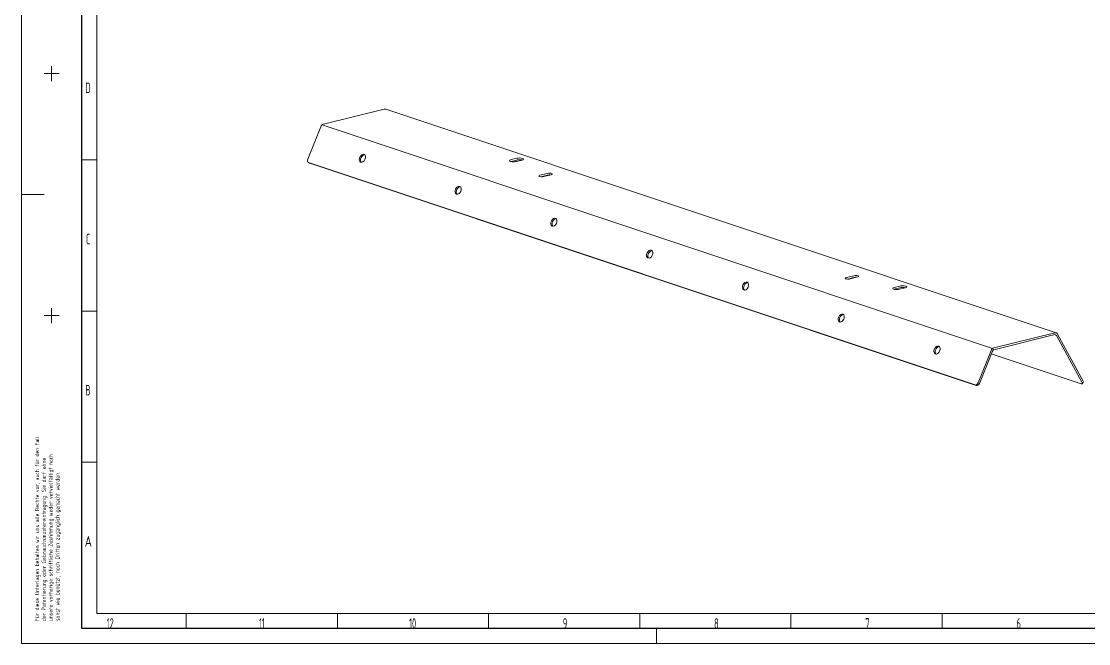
# Model space of a CAD drawing. Header units: millimetres. Extents: x 0 to 594, y 0 to 420.
# Drawn here: x 0 to 352.9, y 0 to 205.8 of the extents above; entities that cross this region are included whole.
import ezdxf
from ezdxf.lldxf.tags import DXFTag

# ---------------------------------------------------------------- set-up
doc = ezdxf.new("R2010")
doc.units = ezdxf.units.MM
doc.layers.add('1', color=7, linetype='Continuous', true_color=0xffffff)
doc.layers.add('256', color=7, linetype='Continuous', true_color=0xffffff)
doc.styles.add('iso-1', font='isocp.shx')
tags = doc.linetypes.add('DASHED', pattern=[25.72, 12.86, -12.86]).pattern_tags.tags
tags[6:7] = [DXFTag(74, 4), DXFTag(75, 0), DXFTag(340, '0'), DXFTag(46, 0.0), DXFTag(50, 0.0), DXFTag(44, 0.0), DXFTag(45, 0.0)]
tags[4:5] = [DXFTag(74, 4), DXFTag(75, 0), DXFTag(340, '0'), DXFTag(46, 0.0), DXFTag(50, 0.0), DXFTag(44, 0.0), DXFTag(45, 0.0)]

msp = doc.modelspace()

# ---------------------------------------------------------------- linework, layer by layer
at = {"layer": '1', "color": 4, "linetype": 'Continuous', "lineweight": 18}
for p, q in [((0, 0), (0, 420)), ((210, 0), (210, 5)), ((594, 0), (0, 0))]:
    msp.add_line(p, q, dxfattribs=at)
at = {"layer": '1', "color": 4, "linetype": 'Continuous', "lineweight": 25}
for p, q in [((20, 5), (20, 415)), ((589, 5), (20, 5))]:
    msp.add_line(p, q, dxfattribs=at)
at = {"layer": '1', "color": 1, "linetype": 'Continuous', "lineweight": 13}
for p, q in [((25, 410), (25, 10)), ((25, 160), (20, 160)), ((25, 110), (20, 110)), ((25, 60), (20, 60)), ((25, 10), (584, 10)), ((54.5, 10), (54.5, 5)), ((104.5, 10), (104.5, 5)), ((154.5, 10), (154.5, 5)), ((204.5, 10), (204.5, 5)), ((254.5, 10), (254.5, 5)), ((304.5, 10), (304.5, 5))]:
    msp.add_line(p, q, dxfattribs=at)
at = {"layer": '1', "color": 4, "linetype": 'DASHED', "lineweight": 18}
for p, q in [((10, 191), (10, 186)), ((7.5, 188.5), (12.5, 188.5)), ((10, 111), (10, 106)), ((7.5, 108.5), (12.5, 108.5))]:
    msp.add_line(p, q, dxfattribs=at)
at = {"layer": '1', "color": 1, "linetype": 'DASHED', "lineweight": 13}
msp.add_line((0, 148.5), (7.5, 148.5), dxfattribs=at)
at = {"layer": '256', "color": 7, "linetype": 'Continuous', "lineweight": 18}
for p, q in [((120.02, 176.78), (99.92, 171.8)), ((342.18, 102.76), (120.49, 176.76)), ((98.99, 170.89), (94.7, 160.26)), ((94.91, 159.14), (95.32, 158.95)), ((94.96, 159.12), (315.39, 85.54)), ((95.36, 158.93), (315.79, 85.35)), ((161.97, 160.06), (163.82, 160.52)), ((161.97, 159.48), (163.83, 159.94)), ((163.74, 159.47), (165.6, 159.93)), ((171.48, 154.9), (173.96, 155.51)), ((171.84, 154.41), (173.97, 154.94)), ((172.75, 154.48), (175.23, 155.09)), ((272.83, 121.07), (275.31, 121.69)), ((273.19, 120.58), (275.31, 121.11)), ((274.1, 120.65), (276.57, 121.26)), ((288.65, 117.77), (290.51, 118.23)), ((288.66, 117.2), (290.51, 117.66)), ((290.42, 117.18), (292.28, 117.64)), ((341.72, 102.78), (321.62, 97.8)), ((341.73, 102.2), (321.63, 97.22)), ((350.7, 86.47), (342.27, 101.95)), ((351.1, 86.85), (342.67, 102.34)), ((320.69, 96.9), (316.39, 86.26)), ((321.1, 96.71), (316.8, 86.07)), ((320.75, 95.86), (350.47, 85.94)), ((350.77, 85.96), (351.16, 86.35))]:
    msp.add_line(p, q, dxfattribs=at)
at = {"layer": '256', "color": 6, "linetype": 'Continuous', "lineweight": 13}
for p, q in [((99.49, 171.58), (321.18, 97.58)), ((316.01, 85.33), (315.6, 85.52))]:
    msp.add_line(p, q, dxfattribs=at)
at = {"layer": '256', "color": 7, "linetype": 'Continuous', "lineweight": 18}
for centre, major_axis, ratio, start_param, end_param in [((120.05, 175.44), (0.44, 1.33), 0.74437, 6.283179, 6.724049), ((99.94, 170.46), (0.44, 1.33), 0.74437, 0.440864, 1.488061), ((95.33, 160.04), (-0.42, -0.908), 0.665483, 4.78639, 6.357186), ((95.74, 159.86), (0.42, 0.908), 0.665483, 3.14157, 3.215594), ((113.18, 160.34), (-0.59, -1.27), 0.665483, 3.384356, 6.040376), ((162.85, 159.76), (-1.4, -0.02), 0.28495, 5.39399, 8.535583), ((162.86, 159.19), (-1.4, -0.02), 0.28495, 5.39399, 5.478224), ((164.71, 160.22), (-1.4, -0.02), 0.28495, 2.252398, 5.39399), ((164.72, 159.65), (-1.4, -0.02), 0.28495, 3.946551, 5.39399), ((174.59, 155.3), (-1, -0.016), 0.28495, 2.252398, 5.39399), ((172.12, 154.69), (-1, -0.016), 0.28495, 5.39399, 8.535583), ((174.6, 154.73), (-1, -0.016), 0.28495, 4.426478, 5.39399), ((144.85, 149.77), (-0.59, -1.27), 0.665483, 3.384356, 6.040376), ((176.52, 139.19), (-0.59, -1.27), 0.665483, 3.384356, 6.040376), ((208.2, 128.62), (-0.59, -1.27), 0.665483, 3.384356, 6.040376), ((273.46, 120.86), (1, 0.016), 0.28495, 2.252398, 5.39399), ((275.94, 121.48), (1, 0.016), 0.28495, 5.39399, 8.535583), ((275.95, 120.9), (1, 0.016), 0.28495, 1.284885, 2.252398), ((239.87, 118.05), (-0.59, -1.27), 0.665483, 3.384356, 6.040376), ((289.54, 117.48), (1.4, 0.02), 0.28495, 2.252398, 5.39399), ((289.54, 116.9), (1.4, 0.02), 0.28495, 2.252398, 2.336632), ((291.39, 117.94), (1.4, 0.02), 0.28495, 5.39399, 8.535583), ((291.4, 117.36), (1.4, 0.02), 0.28495, 0.804958, 2.252398), ((271.54, 107.48), (-0.59, -1.27), 0.665483, 3.384356, 6.040376), ((341.74, 101.44), (-0.44, -1.33), 0.74437, 2.535259, 3.582456), ((341.74, 101.44), (-0.253, -0.759), 0.74437, 2.535259, 3.582456), ((303.21, 96.91), (-0.59, -1.27), 0.665483, 3.384356, 6.040376), ((321.64, 96.46), (-0.44, -1.33), 0.74437, 3.582456, 4.629654), ((321.64, 96.46), (-0.253, -0.759), 0.74437, 3.582456, 4.629654), ((315.76, 86.47), (-0.42, -0.908), 0.665483, 0.074001, 1.644797), ((316.17, 86.28), (0.42, 0.908), 0.665483, 3.215594, 4.78639), ((350.07, 86.68), (0.698, -0.716), 0.380533, 5.647941, 7.218738), ((350.47, 87.07), (-0.698, 0.716), 0.380533, 3.141613, 4.077145)]:
    msp.add_ellipse(centre, major_axis=major_axis, ratio=ratio, start_param=start_param, end_param=end_param, dxfattribs=at)
for centre in [(112.78, 160.52), (144.45, 149.95), (176.12, 139.38), (207.79, 128.81), (239.46, 118.24), (271.13, 107.67), (302.8, 97.1)]:
    msp.add_ellipse(centre, major_axis=(-0.59, -1.27), ratio=0.665483, dxfattribs=at)

# ---------------------------------------------------------------- texts
at = {"layer": '1', "color": 1, "linetype": 'Continuous', "lineweight": 13, "char_height": 3.5, "attachment_point": 7, "line_spacing_factor": 0.963855, "style": 'iso-1'}
for s, insert in [('\\W0.6380;D', (21.17, 182.07)), ('\\W0.5104;C', (21.37, 132.07)), ('\\W0.6380;B', (21.17, 82.07)), ('\\W0.8300;A', (20.97, 32.07)), ('\\W0.5232;12', (28.23, 4.93)), ('\\W0.4763;11', (78.62, 4.93)), ('\\W0.5232;10', (128.23, 4.93)), ('\\W0.5742;9', (179.09, 4.93)), ('\\W0.5404;8', (229.09, 4.93)), ('\\W0.5404;7', (279.09, 4.93)), ('\\W0.5404;6', (329.09, 4.93))]:
    msp.add_mtext(s, dxfattribs=dict(at, insert=insert))
at = {"layer": '1', "color": 1, "linetype": 'Continuous', "lineweight": 13, "insert": (13.06, 7.46), "char_height": 1.4, "attachment_point": 7, "rotation": 90, "line_spacing_factor": 0.963855, "style": 'iso-1'}
msp.add_mtext('\\W0.8424;Für diese Unterlagen behalten wir uns alle Rechte vor, auch für den Fall\\Pder Patentierung oder Gebrauchsmustereintragung. Sie darf ohne\\Punsere vorherige schriftliche Zustimmung weder vervielfältigt noch\\Psonst wie benützt, noch Dritten zugänglich gemacht werden.', dxfattribs=at)

doc.saveas('drawing.dxf')
